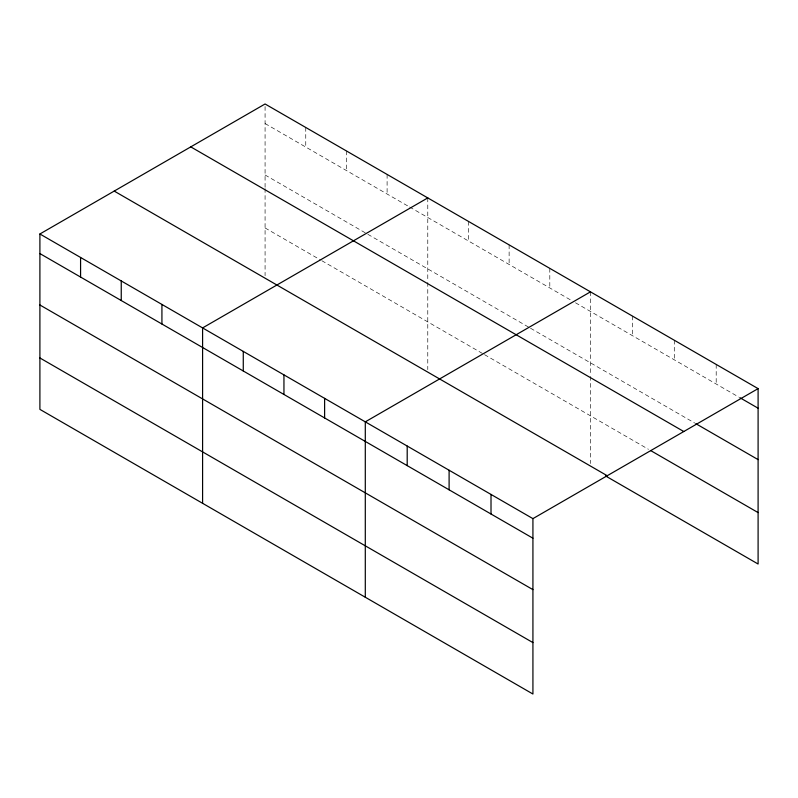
<?xml version="1.0" encoding="UTF-8"?>
<svg xmlns="http://www.w3.org/2000/svg" width="798" height="798" viewBox="0 0 798 798"><rect width="100%" height="100%" fill="white"/><g stroke="black" fill="none" stroke-linecap="round" stroke-linejoin="round"><path stroke-width="0.6" stroke-dasharray="3.99 2.99" d="M265.076 187.301L265.076 103.979M265.076 123.56L408.506 206.373M409.583 206.991L571.208 300.307M575.488 302.781L738.758 397.045M265.076 174.981L366.761 233.684M367.838 234.303L529.463 327.619M530.53 328.237L694.699 423.02M265.076 227.949L320.736 260.088M321.813 260.707L483.438 354.023M484.506 354.641L648.495 449.314M716.195 364.427L716.195 384.008M674.29 340.237L674.29 359.818M632.375 316.038L632.375 335.619M590.47 291.849L590.47 375.16M590.47 376.397L590.47 463.558M549.802 268.367L549.802 287.948M509.124 244.876L509.124 264.467M468.446 221.395L468.446 240.976M427.778 197.914L427.778 281.235M427.778 282.462L427.778 369.624M387.1 174.433L387.1 194.014M346.432 150.952L346.432 170.533M305.754 127.461L305.754 147.051M265.076 188.528L265.076 275.699"/><path stroke-width="1.2" d="M532.924 589.632L532.924 518.63L39.9 233.984L39.9 409.374L532.924 694.021L532.924 589.632L39.9 304.986M605.512 475.917L758.1 564.016L758.1 388.626L265.076 103.979L39.9 233.984M427.778 197.914L202.592 327.918L202.592 503.309M590.47 291.849L365.294 421.853L365.294 597.243M532.924 518.63L758.1 388.626M739.836 397.663L758.1 408.207M695.776 423.638L758.1 459.618M190.772 146.882L683.786 431.528M650.649 450.561L758.1 512.595M114.214 191.091L607.228 475.728M39.9 253.574L532.924 538.211M39.9 357.963L532.924 642.599M491.009 494.441L491.009 514.022M449.104 470.241L449.104 489.822M407.199 446.052L407.199 465.633M324.616 398.372L324.616 417.953M283.948 374.89L283.948 394.471M243.27 351.399L243.27 370.99M161.924 304.437L161.924 324.018M121.246 280.956L121.246 300.537M80.578 257.475L80.578 277.056"/></g></svg>
